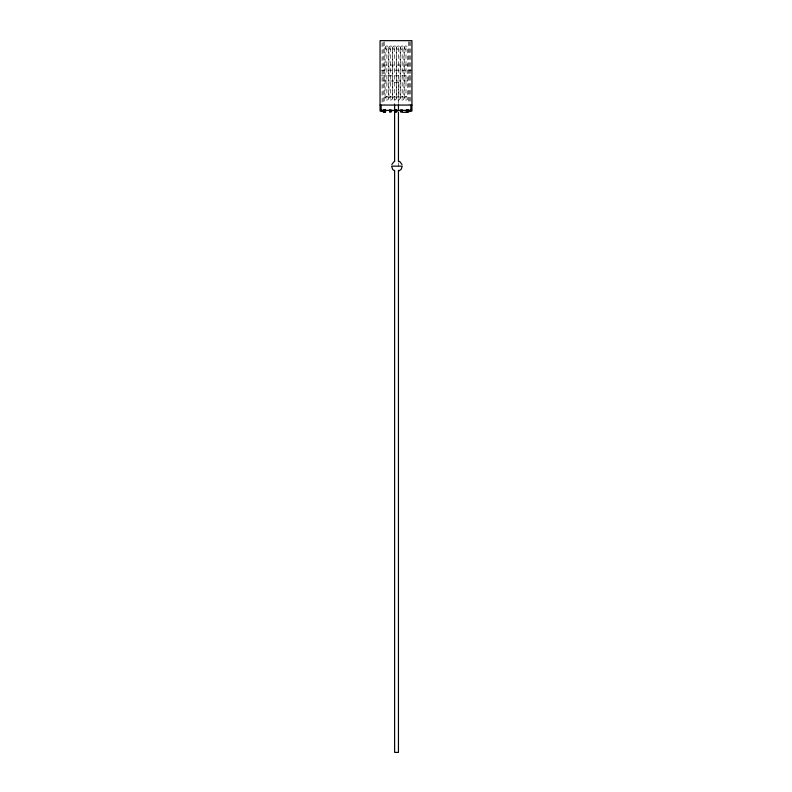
<?xml version="1.0" encoding="UTF-8"?>
<svg xmlns="http://www.w3.org/2000/svg" width="792" height="792" viewBox="0 0 792 792"><rect width="100%" height="100%" fill="white"/><g stroke="black" fill="none" stroke-linecap="round" stroke-linejoin="round"><path stroke-width="0.59" stroke-dasharray="3.96 2.97" d="M385.09 47.718C384.942 45.441 388.654 45.342 388.625 47.619L388.625 98.416C388.654 100.703 384.942 100.594 385.09 98.317L385.09 47.718C385.07 50.005 388.783 49.896 388.625 47.619M388.922 47.718C388.763 45.441 392.476 45.342 392.456 47.619L392.456 98.416C392.476 100.703 388.763 100.594 388.922 98.317L388.922 47.718C388.892 50.005 392.604 49.896 392.456 47.619M392.743 47.718C392.594 45.441 396.307 45.342 396.277 47.619L396.277 98.416C396.307 100.703 392.594 100.594 392.743 98.317L392.743 47.718C392.723 50.005 396.436 49.896 396.277 47.619M396.574 47.718C396.416 45.441 400.128 45.342 400.108 47.619L400.108 98.416C400.128 100.703 396.416 100.594 396.574 98.317L396.574 47.718C396.545 50.005 400.257 49.896 400.108 47.619M400.396 47.718C400.247 45.441 403.96 45.342 403.93 47.619L403.93 98.416C403.96 100.703 400.247 100.594 400.396 98.317L400.396 47.718C400.376 50.005 404.088 49.896 403.93 47.619M404.227 47.718C404.068 45.441 407.781 45.342 407.751 47.619L407.751 98.416C407.781 100.703 404.068 100.594 404.227 98.317L404.227 47.718C404.197 50.005 407.91 49.896 407.751 47.619M385.09 98.317C385.07 96.04 388.783 96.149 388.625 98.416M388.922 98.317C388.892 96.04 392.604 96.149 392.456 98.416M392.743 98.317C392.723 96.04 396.436 96.149 396.277 98.416M396.574 98.317C396.545 96.04 400.257 96.149 400.108 98.416M400.396 98.317C400.376 96.04 404.088 96.149 403.93 98.416M404.227 98.317C404.197 96.04 407.91 96.149 407.751 98.416M383.14 65.053L409.712 65.053M381.12 70.201L411.939 70.201M381.12 75.834L410.711 75.834M383.14 80.992L409.712 80.992M394.614 82.566L398.445 82.566L398.445 103.574M410.771 41.768L410.771 104.277M409.712 41.768L409.712 104.277M408.642 41.768L408.642 104.277M405.989 47.669L405.989 98.366M402.168 47.669L402.168 98.366M398.445 162.895L398.445 166.607M398.336 47.669L398.336 98.366M394.515 47.669L394.614 103.574M390.684 47.669L390.684 98.366M386.862 47.669L386.862 98.366M384.199 41.768L384.199 104.277M383.14 42.263L383.14 104.277M382.081 42.847L382.081 104.277"/><path stroke-width="1.19" d="M391.862 164.498L393.792 161.845M398.564 171.191L401.217 169.27L402.237 166.142L391.604 166.142L392.624 169.27L393.792 170.438M380.061 105.059L411.939 105.059M381.12 110.375L410.88 110.375M385.882 111.009L380.061 111.009L380.061 40.659L411.939 40.659L411.939 111.009L406.118 111.009M389.456 111.009L391.892 111.009M394.238 111.009L397.762 111.009M400.108 111.009L402.544 111.009M398.564 161.093L400.039 161.845L401.97 164.498M410.88 105.059L410.88 111.009M410.038 110.375L410.038 111.009M408.434 110.375L408.434 111.009M407.157 110.375L407.157 111.009M406.464 109.682L406.464 112.335L402.108 112.335L402.108 109.682M400.891 109.682L400.891 112.335M398.445 104.811L398.445 109.751M398.445 112.226L398.445 161.657M398.445 170.31L398.445 752.4L394.614 752.4L394.614 170.31M396.535 109.682L396.535 112.335M395.307 109.682L395.307 112.335M394.614 104.811L394.614 109.751M394.614 112.226L394.614 161.657M390.951 109.682L390.951 112.335M389.733 109.682L389.733 112.335M385.377 109.682L385.377 112.335M384.843 110.375L384.843 111.009M383.566 110.375L383.566 111.009M381.962 110.375L381.962 111.009M381.12 105.059L381.12 111.009M407.128 112.157A1.327 1.327 0 0 0 409.127 111.009A1.327 1.327 0 0 0 407.128 109.86A1.327 1.327 0 0 0 407.128 112.157M383.536 112.157A1.327 1.327 0 0 0 385.536 111.009A1.327 1.327 0 0 0 383.536 109.86A1.327 1.327 0 0 0 383.536 112.157"/></g></svg>
